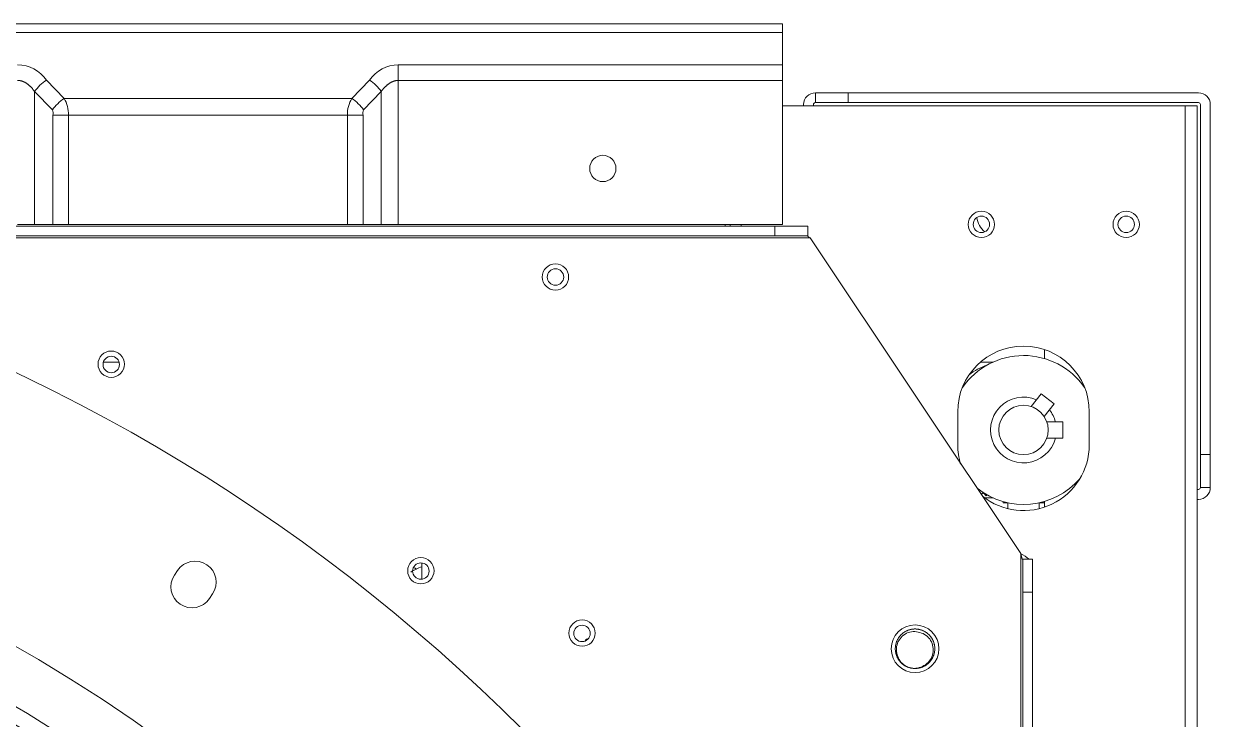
# Model space of a CAD drawing. Header units: millimetres. Extents: x 113490 to 142599, y -20467 to 115.
# Drawn here: x 135107.7 to 135468.2, y -9895.9 to -9684.5 of the extents above; entities that cross this region are included whole.
import ezdxf

# ---------------------------------------------------------------- set-up
doc = ezdxf.new("R2010")
doc.units = ezdxf.units.MM
doc.layers.add('DV3_0', color=7, linetype='Continuous')

msp = doc.modelspace()

# ---------------------------------------------------------------- linework, layer by layer
at = {"layer": 'DV3_0', "color": 7, "linetype": 'Continuous', "lineweight": 15}
for p, q in [((134308.62, -9684.49), (135338.24, -9684.49)), ((135338.24, -9684.49), (135338.24, -9687.14)), ((135338.24, -9687.14), (135338.24, -9696.95)), ((135338.24, -9696.95), (135338.24, -9701.73)), ((135338.24, -9701.73), (135338.24, -9745.49)), ((135358.24, -9705.48), (135348.24, -9705.48)), ((135348.24, -9705.48), (135348.24, -9708.48)), ((135464.64, -9705.48), (135358.24, -9705.48)), ((135358.24, -9708.48), (135358.24, -9705.48)), ((135344.64, -9709.48), (135338.24, -9709.48)), ((135338.24, -9709.49), (135460.64, -9709.49)), ((135344.64, -9709.49), (135344.64, -9709.08)), ((135347.64, -9709.49), (135347.64, -9709.08)), ((135351.24, -9709.48), (135347.64, -9709.48)), ((135348.24, -9708.48), (135358.24, -9708.48)), ((135351.24, -9709.49), (135351.24, -9709.48)), ((135351.24, -9709.48), (135361.24, -9709.48)), ((135464.64, -9708.48), (135358.24, -9708.48)), ((135361.24, -9709.48), (135460.64, -9709.48)), ((135361.24, -9709.48), (135361.24, -9709.49)), ((135464.25, -9709.48), (135460.64, -9709.48)), ((135460.64, -9709.49), (135464.24, -9709.49)), ((135464.24, -11939.49), (135464.24, -9709.49)), ((135464.25, -9826.08), (135464.25, -9709.48)), ((135465.24, -9815.48), (135465.24, -9709.08)), ((135468.24, -9815.48), (135468.24, -9709.08)), ((134402.58, -9745.99), (135335.9, -9745.99)), ((135110.96, -9745.49), (135105.8, -9745.49)), ((135110.96, -9745.49), (135116.49, -9745.49)), ((135121.26, -9745.49), (135116.49, -9745.49)), ((135121.26, -9745.49), (135206.02, -9745.49)), ((135210.79, -9745.49), (135206.02, -9745.49)), ((135210.79, -9745.49), (135216.31, -9745.49)), ((135221.48, -9745.49), (135216.31, -9745.49)), ((135338.24, -9745.49), (135221.48, -9745.49)), ((135320.84, -9745.49), (135320.84, -9745.99)), ((135335.9, -9748.99), (135335.9, -9745.99)), ((135335.9, -9745.99), (135345.9, -9745.99)), ((135345.9, -9745.99), (135345.9, -9748.99)), ((134402.58, -9748.99), (135335.9, -9748.99)), ((135345.9, -9748.99), (135335.9, -9748.99)), ((135345.9, -9748.99), (135345.9, -9749.17)), ((135410.64, -9845.59), (135346.64, -9749.59)), ((135417.84, -9783.53), (135417.84, -9786.27)), ((135136.63, -9787.36), (135131.85, -9787.36)), ((135402.18, -9787.36), (135398.4, -9787.36)), ((135416.86, -9796.98), (135413.84, -9800.87)), ((135416.86, -9796.98), (135420.81, -9800.04)), ((135417.79, -9803.93), (135420.81, -9800.04)), ((135391.48, -9802.49), (135391.48, -9812.49)), ((135431.48, -9812.49), (135431.48, -9802.49)), ((135423.48, -9805.49), (135418.55, -9805.49)), ((135423.48, -9805.49), (135423.48, -9810.49)), ((135418.55, -9810.49), (135423.48, -9810.49)), ((135465.24, -9815.48), (135465.24, -9825.48)), ((135468.24, -9815.48), (135465.24, -9815.48)), ((135468.24, -9825.48), (135468.24, -9815.48)), ((135465.24, -9825.48), (135468.24, -9825.48)), ((135398.62, -9827.56), (135399.19, -9826.99)), ((135399.18, -9826.98), (135400.18, -9827.98)), ((135399.66, -9828.62), (135402.18, -9828.62)), ((135400.18, -9827.98), (135400.43, -9827.74)), ((135464.64, -9826.08), (135464.24, -9826.08)), ((135464.64, -9829.08), (135464.24, -9829.08)), ((135464.25, -9859.48), (135464.25, -9829.08)), ((135405.32, -9829.77), (135405.32, -9830.12)), ((135406.75, -9830.12), (135405.32, -9830.12)), ((135406.72, -9830.12), (135406.72, -9831.92)), ((135417.64, -9830.12), (135416.21, -9830.12)), ((135416.24, -9831.92), (135416.24, -9830.12)), ((135417.64, -9830.12), (135417.64, -9829.77)), ((135417.84, -9829.71), (135417.84, -9831.45)), ((135411.06, -9847.26), (135410.64, -9845.59)), ((135411.06, -9847.26), (135411.24, -9847.26)), ((135411.24, -9857.26), (135411.24, -9847.26)), ((135411.24, -9847.26), (135414.24, -9847.26)), ((135414.24, -9847.26), (135414.24, -9857.26)), ((135154.4, -9850.7), (135153.45, -9852.11)), ((135228.63, -9848.41), (135228.63, -9853.37)), ((135164.09, -9859.23), (135165.04, -9857.81)), ((135411.24, -9857.26), (135411.24, -11851.51)), ((135414.24, -9857.26), (135411.24, -9857.26)), ((135414.24, -9857.26), (135414.24, -11851.51)), ((135464.25, -9859.48), (135464.24, -9859.48))]:
    msp.add_line(p, q, dxfattribs=at)
at = {"layer": 'DV3_0', "color": 7, "linetype": 'Continuous', "lineweight": 20}
for p, q in [((134308.62, -9687.14), (135338.24, -9687.14)), ((135221.48, -9696.95), (135221.48, -9701.73)), ((135221.48, -9696.95), (135338.24, -9696.95)), ((135119.93, -9707.21), (135114.54, -9701.62)), ((135207.35, -9707.21), (135212.73, -9701.62)), ((135221.48, -9745.49), (135221.48, -9701.73)), ((135221.48, -9701.73), (135338.24, -9701.73)), ((135110.96, -9745.49), (135110.96, -9705.11)), ((135116.35, -9710.7), (135110.96, -9705.11)), ((135210.93, -9710.7), (135216.31, -9705.11)), ((135216.31, -9745.49), (135216.31, -9705.11)), ((135207.35, -9707.21), (135119.93, -9707.21)), ((135460.64, -11939.49), (135460.64, -9709.49)), ((135116.49, -9745.49), (135116.49, -9712.24)), ((135116.49, -9712.24), (135121.26, -9712.24)), ((135206.02, -9712.24), (135121.26, -9712.24)), ((135121.26, -9745.49), (135121.26, -9712.24)), ((135206.02, -9745.49), (135206.02, -9712.24)), ((135206.02, -9712.24), (135210.79, -9712.24)), ((135210.79, -9745.49), (135210.79, -9712.24)), ((135322.31, -9745.99), (135322.31, -9745.49)), ((135325.63, -9745.99), (135325.63, -9745.49)), ((134391.84, -9749.59), (135346.64, -9749.59)), ((135410.64, -9845.59), (135410.64, -11865.47))]:
    msp.add_line(p, q, dxfattribs=at)
at = {"layer": 'DV3_0', "color": 7, "linetype": 'Continuous', "lineweight": 15}
for centre, radius in [((135283.64, -9728.49), 4), ((135398.69, -9745.49), 4), ((135398.69, -9745.49), 2.5), ((135442.69, -9745.49), 4), ((135442.69, -9745.49), 2.5), ((135269.24, -9761.49), 4), ((135269.25, -9761.49), 2.5), ((135134.24, -9787.99), 4), ((135134.24, -9788.09), 2.5), ((135411.48, -9807.99), 7.5), ((135228.34, -9850.79), 4), ((135228.34, -9850.89), 2.5), ((135277.32, -9869.74), 4), ((135277.32, -9869.84), 2.5), ((135378.52, -9874.49), 7.25)]:
    msp.add_circle(centre, radius, dxfattribs=at)
at = {"layer": 'DV3_0', "color": 7, "linetype": 'Continuous', "lineweight": 20}
for centre, radius, start, end in [((135105.55, -9707.93), 10.99, 35.0741, 88.685), ((135221.73, -9707.93), 10.99, 91.315, 144.9259), ((135111.93, -9712.01), 9.33, 358.5724, 30.9701), ((135215.35, -9712.01), 9.33, 149.0311, 181.4263), ((135114.7, -9711.63), 1.89, 340.9987, 29.2464), ((135212.58, -9711.63), 1.89, 150.7558, 198.9991), ((134869.24, -10288.99), 461.75, 46.1456, 74.9574)]:
    msp.add_arc(centre, radius, start, end, dxfattribs=at)
at = {"layer": 'DV3_0', "color": 7, "linetype": 'Continuous', "lineweight": 15}
for centre, radius, start, end in [((135348.24, -9709.08), 3.6, 90, 180), ((135464.64, -9709.08), 3.6, 0, 90), ((135348.24, -9709.08), 0.6, 90, 180), ((135460.64, -9713.08), 3.6, 85.7284, 90), ((135464.64, -9709.08), 0.6, 0, 90), ((135404.25, -9742.48), 7, 187.5945, 229.2735), ((135343.36, -9754.47), 5.88, 56.0756, 64.4173), ((134869.24, -10288.99), 551.5, 15.4775, 74.5225), ((135411.48, -9802.49), 20, 0, 180), ((135411.48, -9807.99), 22.63, 34.9105, 145.1427), ((135411.48, -9807.99), 10, 66.6866, 345.5225), ((135411.48, -9807.99), 10, 14.4775, 37.7316), ((134869.24, -10288.99), 477.5, 46.9802, 133.0198), ((135411.48, -9812.49), 20, 180, 197.1139), ((135411.48, -9812.49), 20, 231.3142, 0), ((135411.48, -9807.99), 22.63, 231.3833, 319.4328), ((135464.64, -9825.48), 0.6, 270, 0), ((135464.64, -9825.48), 3.6, 270, 0), ((134869.24, -10288.99), 456, 45.9967, 135.345), ((134869.24, -10288.99), 453.5, 45.9921, 90), ((135400.92, -9863.19), 20.1, 52.3918, 61.0769), ((135159.72, -9854.26), 6.4, 326.25, 146.25), ((135158.77, -9855.67), 6.4, 146.25, 326.25), ((134869.24, -10288.99), 457, 46.1533, 71.5308), ((135378.52, -9874.49), 6, 244.8963, 262.5227)]:
    msp.add_arc(centre, radius, start, end, dxfattribs=at)
for centre, major_axis, ratio, start_param, end_param in [((135114.54, -9705.11), (-4.49, -4.33), 0.436952, 4.313983, 5.138233), ((135212.73, -9705.11), (-4.49, 4.33), 0.436952, 4.286545, 5.110795), ((135119.93, -9710.7), (-4.49, -4.33), 0.436952, 4.313983, 5.138233), ((135207.35, -9710.7), (-4.49, 4.33), 0.436952, 4.286545, 5.110795), ((135279.09, -9874.99), (0, -3.5), 0.386711, 3.073909, 3.755425)]:
    msp.add_ellipse(centre, major_axis=major_axis, ratio=ratio, start_param=start_param, end_param=end_param, dxfattribs=at)
at = {"layer": 'DV3_0', "color": 7, "linetype": 'Continuous', "lineweight": 20}
for start_param, end_param in [(0.30733, 0.621493), (2.763806, 2.796406)]:
    msp.add_ellipse((135406.04, -9807.99), major_axis=(0, 20.63), ratio=0.922201, start_param=start_param, end_param=end_param, dxfattribs=at)
for points, knots in [([(135110.96, -9705.11), (135110.9, -9705.01), (135110.76, -9704.83), (135110.56, -9704.57), (135110.37, -9704.33), (135110.17, -9704.11), (135109.98, -9703.89), (135109.79, -9703.7), (135109.6, -9703.51), (135109.42, -9703.34), (135109.24, -9703.18), (135109.06, -9703.03), (135108.89, -9702.89), (135108.72, -9702.77), (135108.55, -9702.65), (135108.38, -9702.54), (135108.22, -9702.44), (135108.06, -9702.35), (135107.9, -9702.26), (135107.74, -9702.18), (135107.58, -9702.11), (135107.43, -9702.05), (135107.28, -9701.99), (135107.12, -9701.94), (135106.97, -9701.89), (135106.83, -9701.85), (135106.68, -9701.82), (135106.53, -9701.79), (135106.38, -9701.77), (135106.24, -9701.75), (135106.09, -9701.74), (135105.95, -9701.73), (135105.85, -9701.73), (135105.8, -9701.73)], [0, 0, 0, 0, 0.049761, 0.097511, 0.143355, 0.187397, 0.229741, 0.27049, 0.309741, 0.347591, 0.384133, 0.419456, 0.453643, 0.486777, 0.518934, 0.550188, 0.580608, 0.610261, 0.63921, 0.667514, 0.695232, 0.722417, 0.749122, 0.775397, 0.801291, 0.826849, 0.852118, 0.87714, 0.901959, 0.926615, 0.951152, 0.975613, 1, 1, 1, 1]), ([(135216.31, -9705.11), (135216.38, -9705.01), (135216.51, -9704.83), (135216.71, -9704.57), (135216.91, -9704.33), (135217.11, -9704.11), (135217.3, -9703.89), (135217.49, -9703.7), (135217.68, -9703.51), (135217.86, -9703.34), (135218.04, -9703.18), (135218.22, -9703.03), (135218.39, -9702.89), (135218.56, -9702.77), (135218.73, -9702.65), (135218.9, -9702.54), (135219.06, -9702.44), (135219.22, -9702.35), (135219.38, -9702.26), (135219.54, -9702.18), (135219.7, -9702.11), (135219.85, -9702.05), (135220, -9701.99), (135220.15, -9701.94), (135220.3, -9701.89), (135220.45, -9701.85), (135220.6, -9701.82), (135220.75, -9701.79), (135220.9, -9701.77), (135221.04, -9701.75), (135221.19, -9701.74), (135221.33, -9701.73), (135221.43, -9701.73), (135221.48, -9701.73)], [0, 0, 0, 0, 0.049763, 0.097515, 0.143361, 0.187404, 0.22975, 0.270499, 0.309752, 0.347603, 0.384146, 0.419469, 0.453658, 0.486792, 0.51895, 0.550205, 0.580625, 0.610279, 0.639228, 0.667533, 0.695251, 0.722437, 0.749143, 0.775418, 0.801312, 0.826872, 0.852141, 0.877163, 0.901984, 0.926638, 0.951182, 0.975637, 1, 1, 1, 1])]:
    msp.add_open_spline(points, degree=3, knots=knots, dxfattribs=at)
at = {"layer": 'DV3_0', "color": 7, "linetype": 'Continuous', "lineweight": 15}
for points in [[(135228.62, -9849.6), (135227.44, -9849.94), (135226.34, -9850.5), (135225.34, -9851.23)], [(135227.09, -9850.28), (135226.76, -9850.12), (135226.42, -9849.97), (135226.08, -9849.84)]]:
    msp.add_open_spline(points, degree=3, dxfattribs=at)
msp.add_rational_spline([(135372.98, -9876.79), (135374.31, -9879.99), (135377.74, -9880.44), (135381.18, -9880.89), (135383.28, -9878.14), (135385.39, -9875.39), (135384.06, -9872.19), (135382.74, -9868.99), (135379.3, -9868.54), (135375.87, -9868.09), (135373.76, -9870.84), (135371.65, -9873.59), (135372.98, -9876.79), (135374.31, -9879.99), (135377.74, -9880.44), (135381.18, -9880.89), (135383.28, -9878.14), (135385.39, -9875.39), (135384.06, -9872.19), (135382.74, -9868.99), (135379.3, -9868.54), (135375.87, -9868.09), (135373.76, -9870.84), (135371.65, -9873.59), (135372.98, -9876.79), (135373.87, -9878.94), (135375.98, -9879.92)], [1, 0.866025403784, 1, 0.866025403784, 1, 0.866025403784, 1, 0.866025403784, 1, 0.866025403784, 1, 0.866025403784, 1, 0.866025403784, 1, 0.866025403784, 1, 0.866025403784, 1, 0.866025403784, 1, 0.866025403784, 1, 0.866025403784, 1, 0.90591222949, 0.943976505854], degree=2, knots=[0.94372108, 0.94372108, 0.94372108, 0.9481517, 0.9481517, 0.95258231, 0.95258231, 0.95701293, 0.95701293, 0.96144354, 0.96144354, 0.96587416, 0.96587416, 0.97030477, 0.97030477, 0.97473539, 0.97473539, 0.979166, 0.979166, 0.98359662, 0.98359662, 0.98802723, 0.98802723, 0.99245785, 0.99245785, 0.99688846, 0.99688846, 1, 1, 1], dxfattribs=at)
for points in [[(135375.98, -9879.92), (135374.74, -9879.27), (135373.77, -9878.18), (135372.73, -9875.59), (135372.71, -9874.12), (135373.69, -9871.52), (135374.68, -9870.4), (135377.17, -9869.2), (135378.66, -9869.1), (135379.99, -9869.57)], [(135379.99, -9869.57), (135381.35, -9869.89), (135382.54, -9870.78), (135383.97, -9873.14), (135384.2, -9874.61), (135383.62, -9877.31), (135382.8, -9878.54), (135380.55, -9880.17), (135379.13, -9880.56), (135377.74, -9880.44)]]:
    msp.add_open_spline(points, degree=3, knots=[0, 0, 0, 0, 0.25, 0.25, 0.5, 0.5, 0.75, 0.75, 1, 1, 1, 1], dxfattribs=at)

doc.saveas('drawing.dxf')
